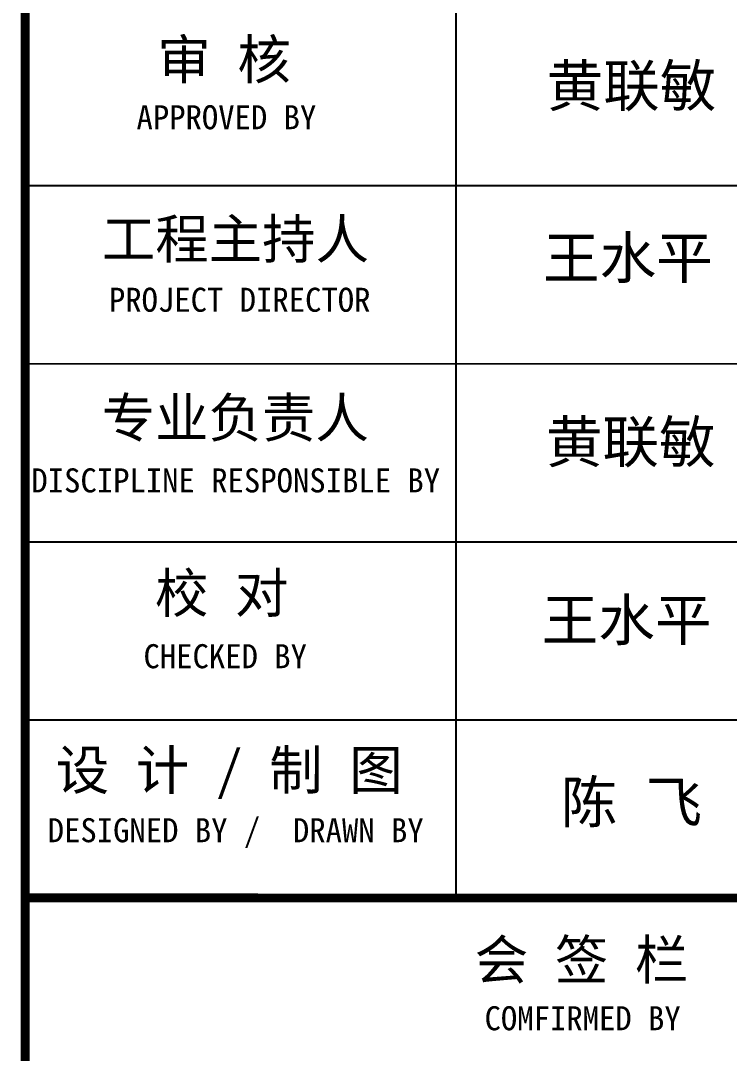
# Model space of a CAD drawing. Extents: x 4929870 to 5205508, y 4505833 to 4862647.
# Drawn here: x 5065203 to 5071970, y 4798708 to 4808566 of the extents above; entities that cross this region are included whole.
import ezdxf

# ---------------------------------------------------------------- set-up
doc = ezdxf.new("R2010")
doc.units = 0
doc.header["$LTSCALE"] = 1000
doc.header["$MEASUREMENT"] = 0
doc.layers.add('PUB_TEXT', color=7, linetype='CONTINUOUS')
doc.layers.add('PUB_TITLE', color=4, linetype='CONTINUOUS')
doc.styles.add('TQ', font='')
doc.styles.get('TQ').set_extended_font_data('SimSun')

msp = doc.modelspace()

# ---------------------------------------------------------------- linework, layer by layer
at = {"layer": 'PUB_TITLE'}
for p, q in [((5069360.3, 4800191.4, 0), (5069361, 4812091.4, 0)), ((5065246.7, 4806991.7, 0), (5076466.6, 4806991, 0)), ((5065246.6, 4805291.7, 0), (5076466.5, 4805291, 0)), ((5065246.5, 4803591.7, 0), (5076466.4, 4803591, 0)), ((5065246.4, 4801891.7, 0), (5076466.3, 4801891, 0)), ((5065246.3, 4800191.7, 0), (5076466.2, 4800191, 0))]:
    msp.add_line(p, q, dxfattribs=at)
at = {"layer": 'PUB_TITLE', "lineweight": 40, "const_width": 85}
for points in [[(5065250, 4860647.5), (5065245.1, 4780647.9)], [(5065250, 4860647.5), (5065245.1, 4780647.9)], [(5065246.3, 4800191.7), (5076466.2, 4800191)]]:
    msp.add_lwpolyline(points, dxfattribs=at)

# ---------------------------------------------------------------- texts
at = {"layer": 'PUB_TEXT', "style": 'TQ'}
for s, p in [('黄联敏', (5070225.9, 4807747.4, 0)), ('王水平', (5070191.4, 4806103.9, 0)), ('黄联敏', (5070218.3, 4804347.3, 0)), ('王水平', (5070179.3, 4802647.8, 0)), ('陈 飞', (5070360.6, 4800908.2, 0))]:
    msp.add_text(s, height=396, dxfattribs=at).set_placement(p)
at = {"layer": 'PUB_TEXT', "attachment_point": 1, "rotation": 359.99644, "style": 'TQ'}
for s, insert, char_height, width in [('审 核', (5066507.9, 4808382.2), 374, 2855.695), ('APPROVED BY', (5066308.8, 4807758.5), 229.499, 4799.073), ('工程主持人', (5065978.4, 4806668.8), 374, 3479.105), ('PROJECT DIRECTOR', (5066045.3, 4806016.4), 229.499, 4799.073), ('专业负责人', (5065976.6, 4804962.1), 374, 3323.051), ('DISCIPLINE RESPONSIBLE BY', (5065305.1, 4804292.1), 229.499, 4799.073), ('校 对', (5066484.7, 4803288.9), 374, 4012.262), ('CHECKED BY', (5066375.5, 4802613.8), 229.5, 4799.073), ('设 计 / 制 图', (5065538.3, 4801600.2), 374, 5153.898), ('DESIGNED BY /  DRAWN BY', (5065460.9, 4800952.9), 229.499, 4799.073), ('会 签 栏', (5069539.2, 4799788.6), 374, 4447.175), ('COMFIRMED BY', (5069632.7, 4799158.1), 229.499, 4799.073)]:
    msp.add_mtext(s, dxfattribs=dict(at, insert=insert, char_height=char_height, width=width))

doc.saveas('drawing.dxf')
